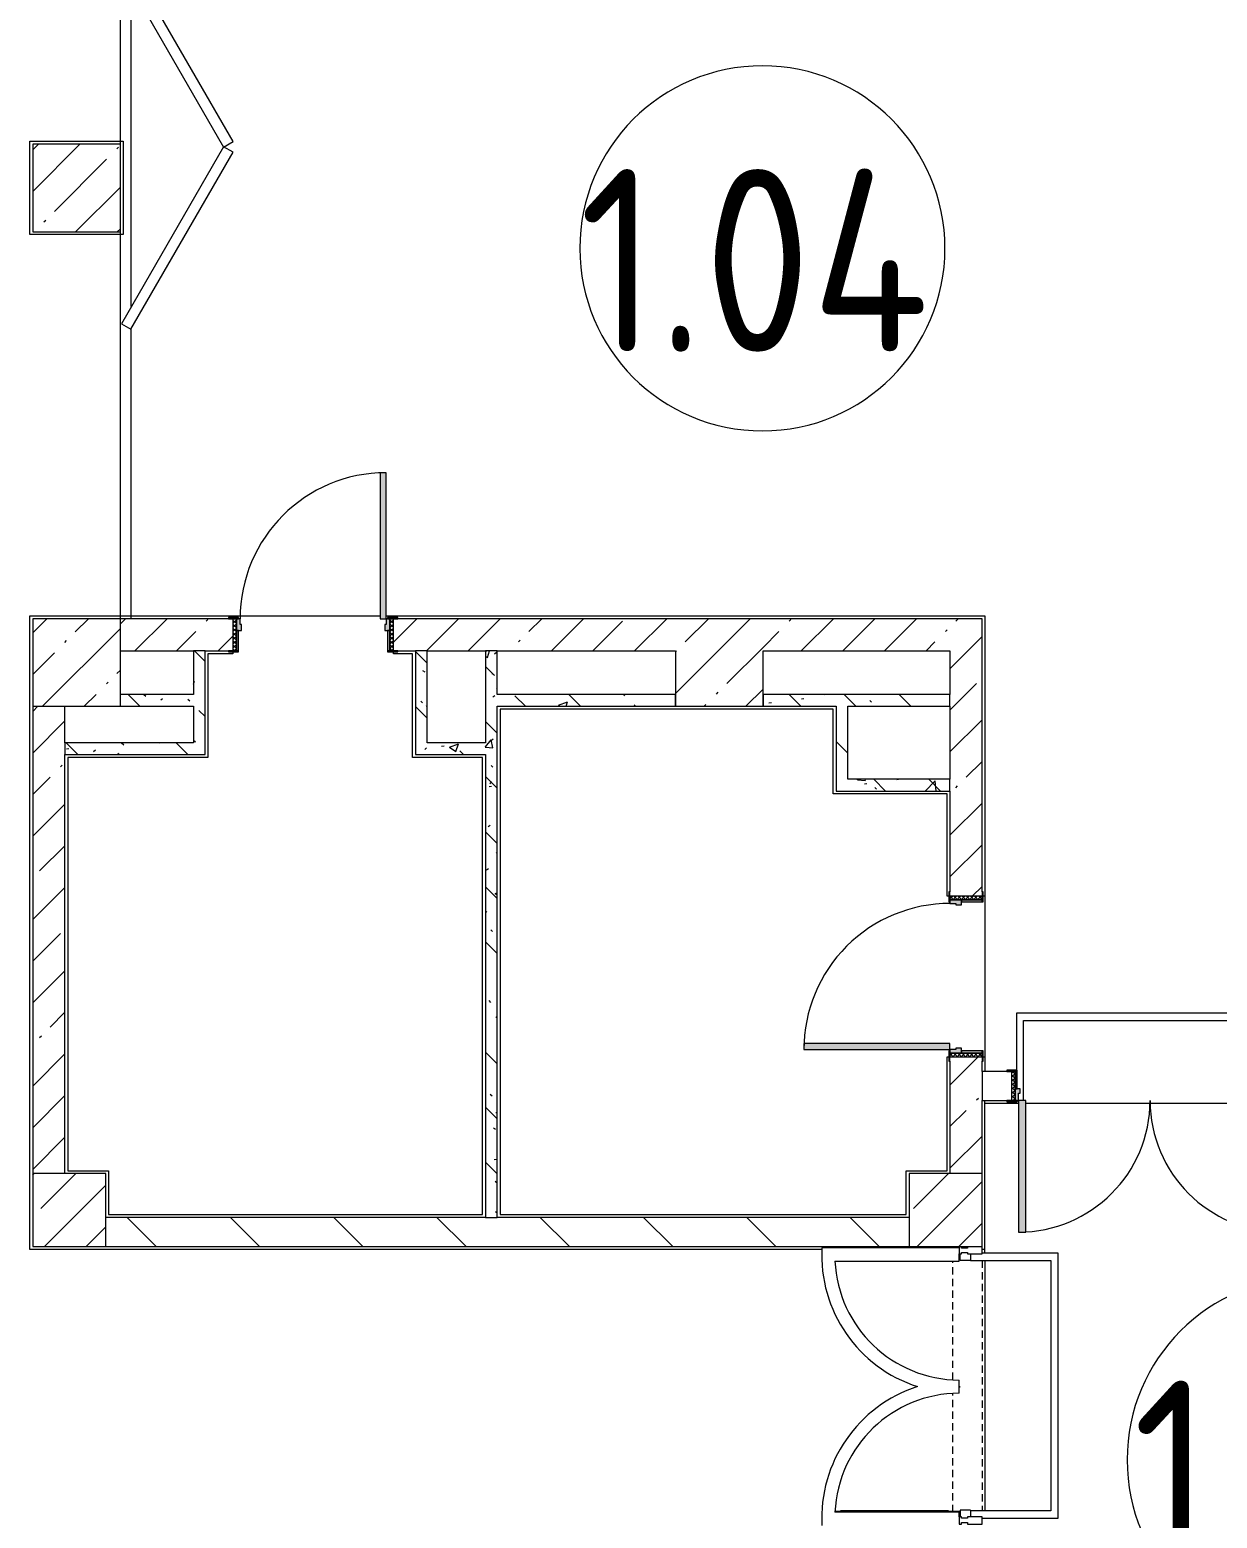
# Model space of a CAD drawing. Header units: millimetres. Extents: x 54725 to 263872, y -8553 to 29614.
# Drawn here: x 150552 to 158682, y 9040 to 19233 of the extents above; entities that cross this region are included whole.
import ezdxf

# ---------------------------------------------------------------- set-up
doc = ezdxf.new("R2010")
doc.units = ezdxf.units.MM
doc.linetypes.add('200_ШТРИХ__ш1_п0_6_', pattern=[80, 50, -30])
for name, color, linetype, lineweight in [('A-AREA-IDEN', 7, 'Continuous', 9), ('A-DETL-MBND-1', 7, '200_ШТРИХ__ш1_п0_6_', 9), ('A-GLAZ-CWMG-3', 7, 'Continuous', 5), ('A-WALL', 7, 'Continuous', 9), ('I-WALL-3', 7, 'Continuous', 5), ('S-COLS', 7, 'Continuous', 5)]:
    doc.layers.add(name, color=color, linetype=linetype, lineweight=lineweight)
for name, color, linetype, lineweight, true_color in [('A-DETL-GENF-4', 7, 'Continuous', 5, 0xaaaaaa), ('A-DOOR-3', 7, 'Continuous', 5, 0xaaaaaa), ('A-DOOR-4', 7, 'Continuous', 5, 0xe2e2e2), ('A-DOOR-FRAM-2', 7, 'Continuous', 5, 0xe2e2e2), ('A-DOOR-FRAM-3', 7, 'Continuous', 5, 0xaaaaaa), ('A-FLOR-1', 7, 'Continuous', 5, 0xaaaaaa), ('I-WALL-5', 7, 'Continuous', 5, 0x787878)]:
    doc.layers.add(name, color=color, linetype=linetype, lineweight=lineweight, true_color=true_color)
doc.styles.add('GOST Common_3', font='GOST_Common.ttf', dxfattribs={"width": 0.9, "height": 1250})
pattern_1 = [(45, (136861.56, 0), (-285.123, 285.123), []), (45, (137146.7, 0), (-285.123, 285.123), [504.031, -100.806, 16.764, -84.042])]
pattern_2 = [(135, (136861.56, 0), (-353.553, -353.553), [])]
pattern_3 = [(135, (1751.41, 174.685), (-14.14214, -14.14214), []), (225, (1751.41, 174.685), (14.14214, -14.14214), [])]
pattern_4 = [(45, (-371.384, 174.685), (-14.1421, 14.1421), []), (135, (-371.384, 174.685), (-14.1421, -14.1421), [])]
pattern_5 = [(135, (136861.56, 0), (-377.171, -377.171), [533.4, -88.9, 17.78, -88.9]), (135, (136861.56, 376.94), (-377.171, -377.171), []), (50, (136861.56, 0), (637.645, -55.787), [66.675, -733.425]), (355, (136861.56, 0), (-123.35, 668.7), [53.34, -586.74]), (100.451, (136914.7, -4.65), (514.299, 612.908), [56.665, -623.315]), (46.184, (136861.6, 177.8), (948.776, -147.15), [100.012, -1100.137]), (96.636, (136940.6, 165.5), (830.91, 865.997), [84.998, -934.973]), (351.184, (136861.6, 177.8), (830.918, 865.99), [80.01, -880.11]), (21, (136950.46, 133.35), (530.651, -357.928), [66.675, -733.425]), (326, (136950.46, 133.35), (216.308, 644.658), [53.34, -586.74]), (71.451, (136994.7, 103.5), (746.96, 286.724), [56.665, -623.315]), (37.5, (136861.56, 0), (10.8105, 295.9426), [16.764, -562.864, 16.764, -578.866, -588.962]), (37.5, (136861.56, 0), (10.8105, 295.9426), [-1175.258, 16.764, -572.198]), (7.5, (136861.56, 0), (233.869, 350.6318), [16.764, -322.834, 16.764, -549.529, -224.472]), (7.5, (136861.56, 0), (233.869, 350.6318), [-905.891, 16.764, -207.708]), (327.5, (136663.31, 0), (474.5678, -20.0513), [16.764, -205.486, 16.764, -676.656, -920.115]), (327.5, (136663.31, 0), (474.5678, -20.0513), [-915.67, 16.764, -903.351]), (317.5, (136574.4, 0), (518.452, 88.9934), [16.764, -272.161, 16.764, -443.738, -653.415]), (317.5, (136574.4, 0), (518.452, 88.9934), [-749.427, 16.764, -636.651])]

# ---------------------------------------------------------------- blocks, each defined once
blk = doc.blocks.new('BSC_Колонна _Прямоугольная - 600х600-V123-Общий план 1 этажа с размещением фрагментов 1_10-1_12')
at = {"layer": 'S-COLS'}
h = blk.add_hatch(dxfattribs=at)
h.set_pattern_fill('FP_85', color=256, style=0, pattern_type=2)
h.set_pattern_definition([(45, (-14010, -14900), (-285.123, 285.123), []), (45, (-13724.88, -14900), (-285.123, 285.123), [504.031, -100.806, 16.764, -84.042])])
h.paths.add_polyline_path([(-267, -300), (300, -300), (300, 300), (-300, 300), (-300, -300)])
for p, q in [((300, 300), (-300, 300)), ((-300, 300), (-300, -300)), ((300, -300), (300, 300)), ((-300, -300), (300, -300))]:
    blk.add_line(p, q, dxfattribs=at)
blk = doc.blocks.new('BSC_Колонна _Прямоугольная - 600х600-23295697-Общий план 1 этажа с размещением фрагментов 1_10-1_12')
at = {"layer": 'S-COLS'}
h = blk.add_hatch(dxfattribs=at)
h.set_pattern_fill('FP_86', color=256, style=0, pattern_type=2)
h.set_pattern_definition([(45, (-14010, -18150), (-285.123, 285.123), []), (45, (-13724.88, -18150), (-285.123, 285.123), [504.031, -100.806, 16.764, -84.042])])
h.paths.add_polyline_path([(300, -300), (300, 300), (-300, 300), (-300, -300), (-267, -300)])
for p, q in [((300, 300), (-300, 300)), ((-300, 300), (-300, -300)), ((300, -300), (300, 300)), ((-300, -300), (300, -300))]:
    blk.add_line(p, q, dxfattribs=at)
blk = doc.blocks.new('Дверь_Витражная_остекление_ - ДВН_CОШ в витраже-31920700-Общий план 1 этажа с размещением фрагментов 1_10-1_12')
at = {"layer": 'A-DETL-GENF-4'}
for p, q in [((-855, 60), (-855, -10)), ((855, 60), (855, -10)), ((-865, -10), (-900, -10)), ((-865, -10), (-900, -10)), ((-855, -10), (-900, -10)), ((-865, -17), (-865, -10)), ((-865, -17), (-865, -10)), ((855, -10), (900, -10)), ((856, -830), (856, -90)), ((865, -10), (900, -10)), ((865, -867), (865, -10)), ((865, -10), (865, -867)), ((900, -10), (865, -10))]:
    blk.add_line(p, q, dxfattribs=at)
at = {"layer": 'A-DOOR-3'}
for centre, radius, start, end in [((-910, -10), 920, 359.4935, 0), ((910, -10), 900, 180, 180.5178)]:
    blk.add_arc(centre, radius, start, end, dxfattribs=at)
blk = doc.blocks.new('Прямоугольный импост - Импост структурный с накладкой - 160мм Темный-31915521-Общий план 1 этажа с размещением фрагментов 1_10-1_12')
at = {"layer": 'A-GLAZ-CWMG-3'}
for p, q in [((-25, 17), (25, 17)), ((-15, 0), (-25, 0)), ((-15, -40), (-15, 0)), ((25, 0), (15, 0)), ((15, 0), (15, -40)), ((25, 17), (25, 0)), ((-25, -40), (-15, -40)), ((15, -40), (25, -40)), ((25, -40), (25, -140)), ((25, -140), (-25, -140))]:
    blk.add_line(p, q, dxfattribs=at)
blk = doc.blocks.new('Прямоугольный импост - Импост структурный с накладкой - 160мм Темный-30755591-Общий план 1 этажа с размещением фрагментов 1_10-1_12')
at = {"layer": 'A-GLAZ-CWMG-3'}
for p, q in [((-25, 0), (-25, 17)), ((-25, 17), (25, 17)), ((-15, 0), (-25, 0)), ((-15, -40), (-15, 0)), ((25, 0), (15, 0)), ((15, 0), (15, -40)), ((25, 17), (25, 0)), ((-25, -140), (-25, -40)), ((-25, -40), (-15, -40)), ((15, -40), (25, -40)), ((25, -40), (25, -140)), ((25, -140), (-25, -140))]:
    blk.add_line(p, q, dxfattribs=at)
blk = doc.blocks.new('110_Дверь_СКБ_1Ст_Внутренняя1 - Д-13 1100x2100h_кладовая-33288301-Общий план 1 этажа с размещением фрагментов 1_10-1_12')
at = {"layer": 'A-DOOR-3'}
h = blk.add_hatch(dxfattribs=at)
h.set_pattern_fill('FP_113', color=256, style=0, pattern_type=2)
h.set_pattern_definition(pattern_3)
h.paths.add_polyline_path([(537.5, -110), (562.5, -110), (562.5, 110), (537.5, 110), (537.5, 6.5)])
at = {"layer": 'A-DOOR-4'}
h = blk.add_hatch(color=256, dxfattribs=at)
h.paths.add_polyline_path([(533.2, 30), (537.5, 30), (537.5, 110), (512.5, 110), (512.5, 70), (502.5, 70), (502.5, 30), (522.5, 30)])
h.paths.add_polyline_path([(-512.5, 30), (-477.5, 30), (-477.5, 70), (-487.5, 70), (-487.5, 110), (-512.5, 110)])
at = {"layer": 'A-DOOR-FRAM-2'}
for points in [[(472.5, 110), (512.5, 110), (512.5, 1110), (472.5, 1110), (472.5, 130)], [(-512.5, 110), (-497.5, 110), (-497.5, 118), (-567.5, 118), (-567.5, 110), (-537.5, 110)], [(562.5, 110), (592.5, 110), (592.5, 118), (522.5, 118), (522.5, 110), (546.8, 110)], [(-497.5, -110), (-497.5, 30), (-512.5, 30), (-512.5, -110)], [(537.5, -110), (533.2, 30), (522.5, 30), (522.5, -110)], [(-567.5, -118), (-497.5, -118), (-497.5, -110), (-567.5, -110)], [(581.8, -118), (592.5, -118), (592.5, -110), (522.5, -110), (522.5, -118), (562.5, -118)]]:
    blk.add_hatch(color=256, dxfattribs=at).paths.add_polyline_path(points)
at = {"layer": 'A-DOOR-FRAM-3'}
h = blk.add_hatch(dxfattribs=at)
h.set_pattern_fill('FP_114', color=256, style=0, pattern_type=2)
h.set_pattern_definition(pattern_4)
h.paths.add_polyline_path([(-512.5, -110), (-512.5, 110), (-537.5, 110), (-537.5, -110)])
at = {"layer": 'A-DOOR-3'}
for p, q in [((512.5, 1110), (472.5, 1110)), ((472.5, 1110), (472.5, 110)), ((512.5, 110), (512.5, 1110)), ((472.5, 110), (512.5, 110))]:
    blk.add_line(p, q, dxfattribs=at)
blk.add_arc((512.5, 110), 1000, 90, 180, dxfattribs=at)
at = {"layer": 'A-DOOR-FRAM-3'}
for p, q in [((-497.5, 118), (-567.5, 118)), ((-567.5, 118), (-567.5, 110)), ((-567.5, 110), (-497.5, 110)), ((-512.5, 110), (-537.5, 110)), ((-537.5, 110), (-537.5, -110)), ((-487.5, 110), (-512.5, 110)), ((-512.5, 110), (-512.5, 30)), ((-512.5, -110), (-512.5, 110)), ((-497.5, 110), (-512.5, 110)), ((-512.5, 110), (-512.5, 109)), ((-512.5, 109), (-497.5, 109)), ((-497.5, 110), (-497.5, 118)), ((-497.5, 109), (-497.5, 110)), ((-487.5, 70), (-487.5, 110)), ((512.5, 110), (512.5, 70)), ((537.5, 110), (512.5, 110)), ((592.5, 118), (522.5, 118)), ((522.5, 118), (522.5, 110)), ((537.5, 110), (522.5, 110)), ((522.5, 110), (522.5, 109)), ((522.5, 110), (592.5, 110)), ((522.5, 109), (537.5, 109)), ((537.5, 30), (537.5, 110)), ((562.5, 110), (537.5, 110)), ((537.5, 110), (537.5, -110)), ((537.5, 109), (537.5, 110)), ((562.5, -110), (562.5, 110)), ((592.5, 110), (592.5, 118)), ((-512.5, 30), (-477.5, 30)), ((-497.5, 30), (-512.5, 30)), ((-512.5, 30), (-512.5, -110)), ((-497.5, -110), (-497.5, 30)), ((-477.5, 70), (-487.5, 70)), ((-477.5, 30), (-477.5, 70)), ((512.5, 70), (502.5, 70)), ((502.5, 70), (502.5, 30)), ((502.5, 30), (537.5, 30)), ((537.5, 30), (522.5, 30)), ((522.5, 30), (522.5, -110)), ((537.5, -110), (537.5, 30)), ((-497.5, -110), (-567.5, -110)), ((-567.5, -110), (-567.5, -118)), ((-567.5, -118), (-497.5, -118)), ((-537.5, -110), (-512.5, -110)), ((-512.5, -110), (-497.5, -110)), ((-497.5, -118), (-497.5, -110)), ((522.5, -110), (537.5, -110)), ((592.5, -110), (522.5, -110)), ((522.5, -110), (522.5, -118)), ((522.5, -118), (592.5, -118)), ((537.5, -110), (562.5, -110)), ((592.5, -118), (592.5, -110))]:
    blk.add_line(p, q, dxfattribs=at)
blk = doc.blocks.new('DOR__перегородка__Прямоугольная - ТП-2_ Вн_ДПГ_9480х4200h_2-23998078-Общий план 1 этажа с размещением фрагментов 1_10-1_12')
at = {"layer": 'A-DOOR-3'}
for p, q in [((0, 0), (2650, 0)), ((3250, 0), (6400, 0)), ((7000, 0), (9480, 0)), ((0, -75), (1987, -75)), ((2137, -75), (4324, -75)), ((4474, -75), (4487, -75)), ((4637, -75), (6824, -75)), ((6974, -75), (6985, -75)), ((7135, -75), (9323, -75)), ((9105, -201), (9105, -75)), ((9180, -158), (9180, -75)), ((9255, -114), (9255, -75)), ((9473, -75), (9480, -75)), ((9255, -1474), (9255, -201)), ((9330, -1474), (9330, -158)), ((9405, -1474), (9405, -114)), ((9105, -1474), (9105, -288)), ((9180, -1474), (9180, -244)), ((9480, -1474), (9480, -450)), ((9105, -1474), (9480, -1474))]:
    blk.add_line(p, q, dxfattribs=at)
at = {"layer": 'A-DOOR-FRAM-3'}
for p, q in [((2019, -7), (1982, -72)), ((1982, -72), (3194, -772)), ((3231, -707), (2019, -7)), ((4443, -7), (3230, -707)), ((3268, -772), (4480, -72)), ((4480, -72), (4443, -7)), ((4518, -7), (4481, -72)), ((4481, -72), (5693, -772)), ((5731, -707), (4518, -7)), ((6942, -7), (5730, -707)), ((5767, -772), (6980, -72)), ((6980, -72), (6942, -7)), ((7017, -7), (6979, -72)), ((6979, -72), (8192, -772)), ((8229, -707), (7017, -7)), ((9441, -7), (8229, -707)), ((8267, -772), (9479, -72)), ((9479, -72), (9441, -7)), ((3194, -772), (3231, -707)), ((3230, -707), (3268, -772)), ((5693, -772), (5731, -707)), ((5730, -707), (5767, -772)), ((8192, -772), (8229, -707)), ((8229, -707), (8267, -772))]:
    blk.add_line(p, q, dxfattribs=at)
blk = doc.blocks.new('110_Дверь_СКБ_1Ст_Внутренняя1 - Д-4к_п__1100x2100h_Артистические EI30-23985503-Общий план 1 этажа с размещением фрагментов 1_10-1_12')
at = {"layer": 'A-DOOR-3'}
h = blk.add_hatch(dxfattribs=at)
h.set_pattern_fill('FP_113', color=256, style=0, pattern_type=2)
h.set_pattern_definition(pattern_3)
h.paths.add_polyline_path([(537.5, 110), (537.5, -110), (562.5, -110), (562.5, 110), (544.6, 110)])
at = {"layer": 'A-DOOR-4'}
h = blk.add_hatch(color=256, dxfattribs=at)
h.paths.add_polyline_path([(-512.5, 64.1), (-512.5, 30), (-477.5, 30), (-477.5, 70), (-487.5, 70), (-487.5, 110), (-512.5, 110)])
h.paths.add_polyline_path([(502.5, 64.1), (502.5, 30), (537.5, 30), (537.5, 110), (512.5, 110), (508.7, 70), (502.5, 70)])
at = {"layer": 'A-DOOR-FRAM-2'}
for points in [[(-487.5, 130), (-487.5, 110), (-447.5, 110), (-447.5, 1110), (-487.5, 1110), (-487.5, 151.7)], [(-567.5, 110), (-497.5, 110), (-497.5, 118), (-567.5, 117)], [(522.5, 118), (522.5, 110), (592.5, 110), (592.5, 118), (537.5, 118)], [(-512.5, -110), (-497.5, -110), (-497.5, 30), (-512.5, 30)], [(522.5, -110), (537.5, -110), (537.5, 30), (522.5, 30)], [(-567.5, -110), (-567.5, -118), (-497.5, -118), (-497.5, -110), (-537.5, -110)], [(522.5, -118), (592.5, -118), (592.5, -110), (522.5, -110)]]:
    blk.add_hatch(color=256, dxfattribs=at).paths.add_polyline_path(points)
at = {"layer": 'A-DOOR-FRAM-3'}
h = blk.add_hatch(dxfattribs=at)
h.set_pattern_fill('FP_114', color=256, style=0, pattern_type=2)
h.set_pattern_definition(pattern_4)
h.paths.add_polyline_path([(-537.5, 110), (-537.5, -110), (-512.5, -110), (-512.5, 110)])
at = {"layer": 'A-DOOR-3'}
for p, q in [((-487.5, 1110), (-487.5, 110)), ((-447.5, 1110), (-487.5, 1110)), ((-447.5, 110), (-447.5, 1110)), ((-487.5, 110), (-447.5, 110))]:
    blk.add_line(p, q, dxfattribs=at)
blk.add_arc((-487.5, 110), 1000, 360, 90, dxfattribs=at)
at = {"layer": 'A-DOOR-FRAM-3'}
for p, q in [((-497.5, 118), (-567.5, 118)), ((-567.5, 118), (-567.5, 110)), ((-567.5, 110), (-497.5, 110)), ((-512.5, 110), (-537.5, 110)), ((-537.5, 110), (-537.5, -110)), ((-487.5, 110), (-512.5, 110)), ((-512.5, 110), (-512.5, 30)), ((-512.5, -110), (-512.5, 110)), ((-497.5, 110), (-512.5, 110)), ((-512.5, 110), (-512.5, 109)), ((-512.5, 109), (-497.5, 109)), ((-497.5, 110), (-497.5, 118)), ((-497.5, 109), (-497.5, 110)), ((-487.5, 70), (-487.5, 110)), ((512.5, 110), (512.5, 70)), ((537.5, 110), (512.5, 110)), ((592.5, 118), (522.5, 118)), ((522.5, 118), (522.5, 110)), ((537.5, 110), (522.5, 110)), ((522.5, 110), (522.5, 109)), ((522.5, 110), (592.5, 110)), ((522.5, 109), (537.5, 109)), ((537.5, 30), (537.5, 110)), ((562.5, 110), (537.5, 110)), ((537.5, 110), (537.5, -110)), ((537.5, 109), (537.5, 110)), ((562.5, -110), (562.5, 110)), ((592.5, 110), (592.5, 118)), ((-512.5, 30), (-477.5, 30)), ((-497.5, 30), (-512.5, 30)), ((-512.5, 30), (-512.5, -110)), ((-497.5, -110), (-497.5, 30)), ((-477.5, 70), (-487.5, 70)), ((-477.5, 30), (-477.5, 70)), ((512.5, 70), (502.5, 70)), ((502.5, 70), (502.5, 30)), ((502.5, 30), (537.5, 30)), ((537.5, 30), (522.5, 30)), ((522.5, 30), (522.5, -110)), ((537.5, -110), (537.5, 30)), ((-497.5, -110), (-567.5, -110)), ((-567.5, -110), (-567.5, -118)), ((-567.5, -118), (-497.5, -118)), ((-537.5, -110), (-512.5, -110)), ((-512.5, -110), (-497.5, -110)), ((-497.5, -118), (-497.5, -110)), ((522.5, -110), (537.5, -110)), ((592.5, -110), (522.5, -110)), ((522.5, -110), (522.5, -118)), ((522.5, -118), (592.5, -118)), ((537.5, -110), (562.5, -110)), ((592.5, -118), (592.5, -110))]:
    blk.add_line(p, q, dxfattribs=at)
blk = doc.blocks.new('BSC_Колонна _Прямоугольная - 500х500-V181-Общий план 1 этажа с размещением фрагментов 1_10-1_12')
at = {"layer": 'S-COLS'}
h = blk.add_hatch(dxfattribs=at)
h.set_pattern_fill('FP_129', color=256, style=0, pattern_type=2)
h.set_pattern_definition([(45, (-19960, -11150), (-285.123, 285.123), []), (45, (-19674.88, -11150), (-285.123, 285.123), [504.031, -100.806, 16.764, -84.042])])
h.paths.add_polyline_path([(250, -250), (250, 250), (-250, 250), (-250, -250), (76, -250)])
for p, q in [((250, 250), (-250, 250)), ((-250, 250), (-250, -250)), ((250, -250), (250, 250)), ((-250, -250), (250, -250))]:
    blk.add_line(p, q, dxfattribs=at)
blk = doc.blocks.new('110_Дверь_СКБ_2Ст - Д-10 1800x2100h_Актовый зал EI30-23435156-Общий план 1 этажа с размещением фрагментов 1_10-1_12')
at = {"layer": 'A-DOOR-3'}
h = blk.add_hatch(dxfattribs=at)
h.set_pattern_fill('FP_137', color=256, style=0, pattern_type=2)
h.set_pattern_definition([(135, (1351.41, 164.685), (-14.1421, -14.1421), []), (225, (1351.41, 164.685), (14.1421, -14.1421), [])])
h.paths.add_polyline_path([(937, 100), (937, -100), (962, -100), (962, 100)])
at = {"layer": 'A-DOOR-4'}
for points in [[(-888, 1000), (-888, 100), (-838, 100), (-838, 1000)], [(862, 1000), (862, 100), (912, 100), (912, 1000)]]:
    blk.add_hatch(color=256, dxfattribs=at).paths.add_polyline_path(points)
h = blk.add_hatch(color=256, dxfattribs=at)
h.paths.add_polyline_path([(937, 100), (912, 100), (912, 50), (902, 50), (902, 20), (937, 20), (937, 56)])
h.paths.add_polyline_path([(-888, 100), (-913, 100), (-913, 20), (-878, 20), (-883, 50), (-888, 56)])
at = {"layer": 'A-DOOR-FRAM-2'}
for points in [[(-938, 108), (-968, 108), (-968, 100), (-897, 100), (-897, 108), (-916, 108)], [(962, 108), (922, 108), (928, 100), (992, 100), (992, 108)], [(-913, 20), (-913, -100), (-897, -100), (-897, 20)], [(922, 20), (928, -100), (937, -100), (937, 20), (928, 20)], [(-897, -100), (-968, -100), (-968, -108), (-897, -108)], [(962, -100), (922, -100), (928, -108), (992, -108), (992, -100)]]:
    blk.add_hatch(color=256, dxfattribs=at).paths.add_polyline_path(points)
at = {"layer": 'A-DOOR-FRAM-3'}
h = blk.add_hatch(dxfattribs=at)
h.set_pattern_fill('FP_138', color=256, style=0, pattern_type=2)
h.set_pattern_definition([(45, (-771.384, 164.685), (-14.1421, 14.1421), []), (135, (-771.384, 164.685), (-14.1421, -14.1421), [])])
h.paths.add_polyline_path([(-938, 100), (-938, -100), (-913, -100), (-913, 100)])
at = {"layer": 'A-DOOR-3'}
for p, q in [((-888, 1000), (-888, 100)), ((-838, 1000), (-888, 1000)), ((-838, 100), (-838, 1000)), ((912, 1000), (862, 1000)), ((862, 1000), (862, 100)), ((912, 100), (912, 1000)), ((-888, 100), (-838, 100)), ((862, 100), (912, 100))]:
    blk.add_line(p, q, dxfattribs=at)
for centre, start, end in [((-888, 100), 0, 90), ((912, 100), 90, 180)]:
    blk.add_arc(centre, 900, start, end, dxfattribs=at)
at = {"layer": 'A-DOOR-FRAM-3'}
for p, q in [((-897, 108), (-968, 108)), ((-968, 108), (-968, 100)), ((-897, 100), (-897, 108)), ((992, 108), (922, 108)), ((922, 108), (922, 100)), ((992, 100), (992, 108)), ((-968, 100), (-897, 100)), ((-913, 100), (-938, 100)), ((-938, 100), (-938, -100)), ((-888, 100), (-913, 100)), ((-913, 100), (-913, 20)), ((-913, 20), (-878, 20)), ((-913, -100), (-913, 100)), ((-897, 20), (-913, 20)), ((-913, 20), (-913, -100)), ((-897, -100), (-897, 20)), ((-888, 50), (-888, 100)), ((-878, 50), (-888, 50)), ((-878, 20), (-878, 50)), ((912, 50), (902, 50)), ((902, 50), (902, 20)), ((902, 20), (937, 20)), ((912, 100), (912, 50)), ((937, 100), (912, 100)), ((922, 100), (992, 100)), ((937, 20), (922, 20)), ((922, 20), (922, -100)), ((937, 20), (937, 100)), ((962, 100), (937, 100)), ((937, 100), (937, -100)), ((937, -100), (937, 20)), ((962, -100), (962, 100)), ((-897, -100), (-968, -100)), ((-968, -100), (-968, -108)), ((-938, -100), (-913, -100)), ((-913, -100), (-897, -100)), ((-897, -108), (-897, -100)), ((922, -100), (937, -100)), ((992, -100), (922, -100)), ((922, -100), (922, -108)), ((937, -100), (962, -100)), ((992, -108), (992, -100)), ((-968, -108), (-897, -108)), ((922, -108), (992, -108))]:
    blk.add_line(p, q, dxfattribs=at)
blk = doc.blocks.new('BSC_Колонна _Прямоугольная - 500х500-V202-Общий план 1 этажа с размещением фрагментов 1_10-1_12')
at = {"layer": 'S-COLS'}
h = blk.add_hatch(dxfattribs=at)
h.set_pattern_fill('FP_152', color=256, style=0, pattern_type=2)
h.set_pattern_definition([(45, (-13960, -11150), (-285.123, 285.123), []), (45, (-13674.88, -11150), (-285.123, 285.123), [504.031, -100.806, 16.764, -84.042])])
h.paths.add_polyline_path([(-30, -250), (250, -250), (250, 250), (-250, 248), (-250, -250), (-217, -250)])
for p, q in [((250, 250), (-250, 250)), ((-250, 250), (-250, -250)), ((250, -250), (250, 250)), ((-250, -250), (250, -250))]:
    blk.add_line(p, q, dxfattribs=at)
blk = doc.blocks.new('BSC_Колонна _Прямоугольная - 500х500-V221-Общий план 1 этажа с размещением фрагментов 1_10-1_12')
at = {"layer": 'S-COLS'}
for p, q in [((250, 250), (-250, 250)), ((-250, 250), (-250, -250)), ((250, -250), (250, 250)), ((-250, -250), (250, -250))]:
    blk.add_line(p, q, dxfattribs=at)
blk = doc.blocks.new('Прямоугольный импост - Импост структурный с накладкой - 160мм-31915517-Общий план 1 этажа с размещением фрагментов 1_10-1_12')
at = {"layer": 'A-GLAZ-CWMG-3'}
for p, q in [((0, 17), (-50, 17)), ((-50, 17), (-50, 0)), ((-50, 0), (-40, 0)), ((-40, 0), (-40, -40)), ((-10, -40), (-10, 0)), ((-10, 0), (0, 0)), ((-40, -40), (-50, -40)), ((-50, -40), (-50, -140)), ((0, -40), (-10, -40)), ((-50, -140), (0, -140))]:
    blk.add_line(p, q, dxfattribs=at)
blk = doc.blocks.new('Марка_Помещения - Номер-25198446-Общий план 1 этажа с размещением фрагментов 1_10-1_12')
at = {"layer": 'A-AREA-IDEN'}
for start, end in [(360, 180), (180, 360)]:
    blk.add_arc((0, 0), 2.5, start, end, dxfattribs=at)

msp = doc.modelspace()

# ---------------------------------------------------------------- hatches: boundary and pattern name
at = {"layer": 'I-WALL-3'}
h = msp.add_hatch(dxfattribs=at)
h.set_pattern_fill('FP_61', color=256, style=0, pattern_type=2)
h.set_pattern_definition(pattern_1)
h.paths.add_polyline_path([(156851.6, 14980), (157071.6, 14980), (157071.6, 15200), (155571.8, 15200), (155571.8, 14980), (156051.6, 14980)])
h.paths.add_polyline_path([(151771.6, 14980), (151941.6, 14980), (151941.6, 15200), (151171.6, 15200), (151171.6, 14980), (151751.6, 14980)])
h.paths.add_polyline_path([(154971.8, 14980), (154971.8, 15200), (153041.6, 15200), (153041.6, 14980), (154799.8, 14980)])
h = msp.add_hatch(dxfattribs=at)
h.set_pattern_fill('FP_61', color=256, style=0, pattern_type=2)
h.set_pattern_definition(pattern_1)
h.paths.add_polyline_path([(157071.6, 11400), (157071.6, 12200), (156851.6, 12200), (156851.6, 11400), (156897.4, 11400)])
h.paths.add_polyline_path([(156851.6, 13300), (157071.6, 13300), (157071.6, 14980), (156851.6, 14980), (156851.6, 13330)])
h = msp.add_hatch(dxfattribs=at)
h.set_pattern_fill('FP_61', color=256, style=0, pattern_type=2)
h.set_pattern_definition(pattern_1)
h.paths.add_polyline_path([(150604.6, 11400), (150791.6, 11400), (150791.6, 14600), (150571.6, 14600), (150571.7, 11400)])
h = msp.add_hatch(dxfattribs=at)
h.set_pattern_fill('FP_83', color=256, style=0, pattern_type=2)
h.set_pattern_definition(pattern_2)
h.paths.add_polyline_path([(157071.6, 11900), (157271.6, 11900), (157271.6, 12100), (157071.6, 12100), (157071.6, 11944.2)])
h.paths.add_polyline_path([(159431.6, 11900), (159451.6, 11900), (159451.6, 12100), (159171.6, 12100), (159171.6, 11900), (159426.5, 11900)])
h = msp.add_hatch(dxfattribs=at)
h.set_pattern_fill('FP_83', color=256, style=0, pattern_type=2)
h.set_pattern_definition(pattern_2)
h.paths.add_polyline_path([(156051.6, 10900), (156571.6, 10900), (156571.6, 11100), (151071.6, 11100), (151071.6, 10900), (154799.8, 10900)])
at = {"layer": 'I-WALL-5'}
h = msp.add_hatch(dxfattribs=at)
h.set_pattern_fill('FP_115', color=256, style=0, pattern_type=2)
h.set_pattern_definition(pattern_5)
h.paths.add_polyline_path([(151671.6, 14350), (151751.6, 14350), (151751.6, 14980), (151671.6, 14980), (151671.6, 14600)])
h = msp.add_hatch(dxfattribs=at)
h.set_pattern_fill('FP_115', color=256, style=0, pattern_type=2)
h.set_pattern_definition(pattern_5)
h.paths.add_polyline_path([(153191.6, 14350), (153271.6, 14350), (153271.6, 14980), (153191.6, 14980), (153191.6, 14960)])
h = msp.add_hatch(dxfattribs=at)
h.set_pattern_fill('FP_115', color=256, style=0, pattern_type=2)
h.set_pattern_definition(pattern_5)
h.paths.add_polyline_path([(153751.6, 11100), (153751.6, 14980), (153671.6, 14980), (153671.6, 11100)])
h = msp.add_hatch(dxfattribs=at)
h.set_pattern_fill('FP_115', color=256, style=0, pattern_type=2)
h.set_pattern_definition(pattern_5)
h.paths.add_polyline_path([(151171.6, 14600), (151671.6, 14600), (151671.6, 14680), (151171.6, 14680)])
h = msp.add_hatch(dxfattribs=at)
h.set_pattern_fill('FP_115', color=256, style=0, pattern_type=2)
h.set_pattern_definition(pattern_5)
h.paths.add_polyline_path([(153751.6, 14600), (154971.6, 14600), (154971.6, 14680), (153751.6, 14680)])
h = msp.add_hatch(dxfattribs=at)
h.set_pattern_fill('FP_115', color=256, style=0, pattern_type=2)
h.set_pattern_definition(pattern_5)
h.paths.add_polyline_path([(156071.6, 14600), (156851.6, 14600), (156851.6, 14680), (155571.8, 14680), (155571.8, 14600), (156051.6, 14600)])
h = msp.add_hatch(dxfattribs=at)
h.set_pattern_fill('FP_115', color=256, style=0, pattern_type=2)
h.set_pattern_definition(pattern_5)
h.paths.add_polyline_path([(156151.6, 14020), (156151.6, 14600), (156071.6, 14600), (156071.6, 14020)])
h = msp.add_hatch(dxfattribs=at)
h.set_pattern_fill('FP_115', color=256, style=0, pattern_type=2)
h.set_pattern_definition(pattern_5)
h.paths.add_polyline_path([(151171.6, 14270), (151751.6, 14270), (151751.6, 14350), (150791.6, 14350), (150791.6, 14270), (151091.6, 14270)])
h = msp.add_hatch(dxfattribs=at)
h.set_pattern_fill('FP_115', color=256, style=0, pattern_type=2)
h.set_pattern_definition(pattern_5)
h.paths.add_polyline_path([(153271.6, 14270), (153671.6, 14270), (153671.6, 14350), (153191.6, 14350), (153191.6, 14270), (153199.8, 14270)])
h = msp.add_hatch(dxfattribs=at)
h.set_pattern_fill('FP_115', color=256, style=0, pattern_type=2)
h.set_pattern_definition(pattern_5)
h.paths.add_polyline_path([(156831.6, 14020), (156851.6, 14020), (156851.6, 14100), (156151.6, 14100), (156151.6, 14020)])
at = {"layer": 'S-COLS'}
h = msp.add_hatch(dxfattribs=at)
h.set_pattern_fill('FP_61', color=256, style=0, pattern_type=2)
h.set_pattern_definition(pattern_1)
h.paths.add_polyline_path([(154971.8, 14600), (155571.8, 14600), (155571.8, 15200), (154971.8, 15200), (154971.8, 14980)])

# ---------------------------------------------------------------- linework, layer by layer
at = {"layer": 'A-DETL-MBND-1'}
for p, q in [((157071.6, 10805.2), (157071.6, 9090)), ((156871.6, 9989), (156871.6, 10801.3)), ((156871.6, 9081.3), (156871.6, 9893.6))]:
    msp.add_line(p, q, dxfattribs=at)
at = {"layer": 'A-FLOR-1'}
for p, q in [((150551.6, 17830), (150551.6, 18470)), ((150551.6, 18470), (151191.6, 18470)), ((151191.6, 18470), (151191.6, 17830)), ((151191.6, 17830), (150551.6, 17830)), ((150551.6, 10880), (150551.6, 15220)), ((150551.6, 15220), (152951.6, 15220)), ((151941.6, 15220), (151941.6, 15208)), ((152991.6, 15220), (157091.6, 15220)), ((153041.6, 15208), (153041.6, 15220)), ((157091.6, 15220), (157091.6, 12100)), ((151941.6, 14960), (151771.6, 14960)), ((151771.6, 14960), (151771.6, 14250)), ((151941.6, 14972), (151941.6, 14960)), ((153041.6, 14960), (153041.6, 14972)), ((153171.6, 14960), (153041.6, 14960)), ((153171.6, 14250), (153171.6, 14960)), ((156051.6, 14580), (153771.6, 14580)), ((153771.6, 14580), (153771.6, 11120)), ((156051.6, 14000), (156051.6, 14580)), ((151771.6, 14250), (150811.6, 14250)), ((150811.6, 14250), (150811.6, 11420)), ((153651.6, 14250), (153171.6, 14250)), ((153651.6, 11120), (153651.6, 14250)), ((156831.6, 14000), (156051.6, 14000)), ((156831.6, 13300), (156831.6, 14000)), ((156843.6, 13300), (156831.6, 13300)), ((157091.6, 13300), (157079.6, 13300)), ((157306.2, 12498.9), (157306.2, 12108)), ((159121.4, 12498.9), (157306.2, 12498.9)), ((157356.2, 11900), (157356.2, 12448.9)), ((157356.2, 12448.9), (159071.4, 12448.9)), ((156831.6, 11420), (156831.6, 12200)), ((156831.6, 12200), (156843.6, 12200)), ((157079.6, 12200), (157091.6, 12200)), ((157091.6, 10855.2), (157091.6, 11900)), ((157321.6, 11880), (157091.6, 11880)), ((157311.6, 11898.9), (157321.6, 11898.9)), ((159071.6, 11880), (157371.6, 11880)), ((150811.6, 11420), (151091.6, 11420)), ((151091.6, 11420), (151091.6, 11120)), ((156551.6, 11120), (156551.6, 11420)), ((156551.6, 11420), (156831.6, 11420)), ((151091.6, 11120), (153651.6, 11120)), ((153771.6, 11120), (156551.6, 11120)), ((155974.8, 10880), (150551.6, 10880)), ((156914.8, 10891.3), (155974.8, 10891.3)), ((156914.8, 10801.3), (156914.8, 10850)), ((156991.8, 10850), (156991.8, 10805.2)), ((156991.8, 10805.2), (157541.8, 10805.2)), ((157091.6, 10880), (157071.8, 10880)), ((157591.8, 10855.2), (157071.8, 10855.2)), ((157091.6, 10805.2), (157091.6, 9090)), ((157541.8, 10805.2), (157541.8, 9090)), ((157591.8, 9040), (157591.8, 10855.2)), ((156064.4, 10801.3), (156914.8, 10801.3)), ((156913.8, 9896.3), (156913.8, 9986.3)), ((156914.8, 9081.3), (156064.4, 9081.3)), ((156914.8, 9050), (156914.8, 9081.3)), ((157541.8, 9090), (156991.8, 9090)), ((156991.8, 9090), (156991.8, 9050)), ((157071.8, 9040), (157591.8, 9040))]:
    msp.add_line(p, q, dxfattribs=at)
for centre, radius, start, end in [((156918.5, 10841.3), 945, 176.96706, 252.24721), ((156918.5, 10841.3), 855, 182.68148, 269.68791), ((156918.5, 9041.3), 945, 107.75279, 183.03294), ((156918.5, 9041.3), 855, 90.31209, 177.31852)]:
    msp.add_arc(centre, radius, start, end, dxfattribs=at)
at = {"layer": 'A-WALL'}
for p, q in [((151751.6, 14980), (151671.6, 14980)), ((153271.6, 14980), (153191.6, 14980)), ((153751.6, 14980), (153671.6, 14980)), ((156851.6, 14600), (156851.6, 14680)), ((150791.6, 14350), (150791.6, 14270)), ((156851.6, 14020), (156851.6, 14100)), ((157071.6, 12100), (157071.6, 11900)), ((153671.6, 11100), (153751.6, 11100))]:
    msp.add_line(p, q, dxfattribs=at)
at = {"layer": 'I-WALL-3'}
for p, q in [((151911.6, 15200), (151171.6, 15200)), ((154971.8, 15200), (153071.6, 15200)), ((157071.6, 15200), (155571.8, 15200)), ((157071.6, 13330), (157071.6, 15200)), ((151171.6, 14980), (151671.6, 14980)), ((151671.6, 14980), (151671.6, 14680)), ((151751.6, 14270), (151751.6, 14980)), ((151751.6, 14980), (151911.6, 14980)), ((153071.6, 14980), (153191.6, 14980)), ((153191.6, 14980), (153191.6, 14270)), ((153271.6, 14350), (153271.6, 14980)), ((153271.6, 14980), (153671.6, 14980)), ((153671.6, 14980), (153671.6, 14350)), ((153751.6, 14680), (153751.6, 14980)), ((153751.6, 14980), (154971.8, 14980)), ((155571.8, 14980), (156851.6, 14980)), ((156851.6, 14980), (156851.6, 14680)), ((151671.6, 14680), (151171.6, 14680)), ((154971.6, 14680), (153751.6, 14680)), ((154971.6, 14600), (154971.6, 14680)), ((156851.6, 14680), (155571.8, 14680)), ((155571.8, 14680), (155571.8, 14600)), ((150571.6, 14600), (150571.6, 11400)), ((150791.6, 14350), (150791.6, 14600)), ((151171.6, 14600), (151671.6, 14600)), ((151671.6, 14600), (151671.6, 14350)), ((153751.6, 11100), (153751.6, 14600)), ((153751.6, 14600), (154971.6, 14600)), ((155571.8, 14600), (156071.6, 14600)), ((156071.6, 14600), (156071.6, 14020)), ((156151.6, 14600), (156851.6, 14600)), ((156151.6, 14100), (156151.6, 14600)), ((156851.6, 14600), (156851.6, 14100)), ((151671.6, 14350), (150791.6, 14350)), ((153671.6, 14350), (153271.6, 14350)), ((150791.6, 11400), (150791.6, 14270)), ((150791.6, 14270), (151751.6, 14270)), ((153191.6, 14270), (153671.6, 14270)), ((153671.6, 14270), (153671.6, 11100)), ((156851.6, 14100), (156151.6, 14100)), ((156071.6, 14020), (156851.6, 14020)), ((156851.6, 14020), (156851.6, 13330)), ((156851.6, 12170), (156851.6, 11400)), ((157071.6, 12100), (157071.6, 12170)), ((157241.6, 12100), (157071.6, 12100)), ((157071.6, 11400), (157071.6, 11900)), ((157071.6, 11900), (157241.6, 11900)), ((153671.6, 11100), (151071.6, 11100)), ((156571.6, 11100), (153751.6, 11100)), ((151071.6, 10900), (156571.6, 10900))]:
    msp.add_line(p, q, dxfattribs=at)
at = {"layer": 'S-COLS'}
for p, q in [((155571.8, 15200), (154971.8, 15200)), ((154971.8, 14980), (154971.8, 14600)), ((155571.8, 14600), (155571.8, 14980)), ((154971.8, 14600), (155571.8, 14600))]:
    msp.add_line(p, q, dxfattribs=at)

# ---------------------------------------------------------------- block references
at = {"layer": 'A-AREA-IDEN', "xscale": 499.9999999999995, "yscale": 499.9999999999995, "zscale": 499.9999999999995}
for p in [(155567.7, 17736.2), (159314.5, 9439.3)]:
    msp.add_blockref('Марка_Помещения - Номер-25198446-Общий план 1 этажа с размещением фрагментов 1_10-1_12', p, dxfattribs=at)
at = {"layer": 'A-DOOR-3'}
for name, p, rotation in [('DOR__перегородка__Прямоугольная - ТП-2_ Вн_ДПГ_9480х4200h_2-23998078-Общий план 1 этажа с размещением фрагментов 1_10-1_12', (151171.6, 15200), 90.00000000000044), ('110_Дверь_СКБ_1Ст_Внутренняя1 - Д-4к_п__1100x2100h_Артистические EI30-23985503-Общий план 1 этажа с размещением фрагментов 1_10-1_12', (156961.6, 12737.5), 90), ('110_Дверь_СКБ_2Ст - Д-10 1800x2100h_Актовый зал EI30-23435156-Общий план 1 этажа с размещением фрагментов 1_10-1_12', (158234.1, 12000), 180), ('Дверь_Витражная_остекление_ - ДВН_CОШ в витраже-31920700-Общий план 1 этажа с размещением фрагментов 1_10-1_12', (156931.8, 9950), 269.9999999999999)]:
    msp.add_blockref(name, p, dxfattribs=dict(at, rotation=rotation))
msp.add_blockref('110_Дверь_СКБ_1Ст_Внутренняя1 - Д-13 1100x2100h_кладовая-33288301-Общий план 1 этажа с размещением фрагментов 1_10-1_12', (152479.1, 15090), dxfattribs=at)
at = {"layer": 'A-GLAZ-CWMG-3', "extrusion": (0, 0, -1), "rotation": 270.0000000000001}
for name, p in [('Прямоугольный импост - Импост структурный с накладкой - 160мм Темный-31915521-Общий план 1 этажа с размещением фрагментов 1_10-1_12', (-156931.8, 10875)), ('Прямоугольный импост - Импост структурный с накладкой - 160мм Темный-30755591-Общий план 1 этажа с размещением фрагментов 1_10-1_12', (-156931.8, 9025))]:
    msp.add_blockref(name, p, dxfattribs=at)
at = {"layer": 'A-GLAZ-CWMG-3', "rotation": 89.99999999999993}
msp.add_blockref('Прямоугольный импост - Импост структурный с накладкой - 160мм-31915517-Общий план 1 этажа с размещением фрагментов 1_10-1_12', (156931.8, 10900), dxfattribs=at)
at = {"layer": 'S-COLS'}
for name, p in [('BSC_Колонна _Прямоугольная - 600х600-23295697-Общий план 1 этажа с размещением фрагментов 1_10-1_12', (150871.6, 18150)), ('BSC_Колонна _Прямоугольная - 600х600-V123-Общий план 1 этажа с размещением фрагментов 1_10-1_12', (150871.6, 14900)), ('BSC_Колонна _Прямоугольная - 500х500-V202-Общий план 1 этажа с размещением фрагментов 1_10-1_12', (150821.6, 11150)), ('BSC_Колонна _Прямоугольная - 500х500-V181-Общий план 1 этажа с размещением фрагментов 1_10-1_12', (156821.6, 11150)), ('BSC_Колонна _Прямоугольная - 500х500-V221-Общий план 1 этажа с размещением фрагментов 1_10-1_12', (156821.6, 11150))]:
    msp.add_blockref(name, p, dxfattribs=at)

# ---------------------------------------------------------------- texts
at = {"layer": 'A-AREA-IDEN', "char_height": 1250, "attachment_point": 1, "style": 'GOST Common_3'}
for s, insert, width in [('1.04', (154313.3, 18279), 3138.607), ('1.27', (158105, 9982.1), 3030.379)]:
    msp.add_mtext(s, dxfattribs=dict(at, insert=insert, width=width))

doc.saveas('drawing.dxf')
